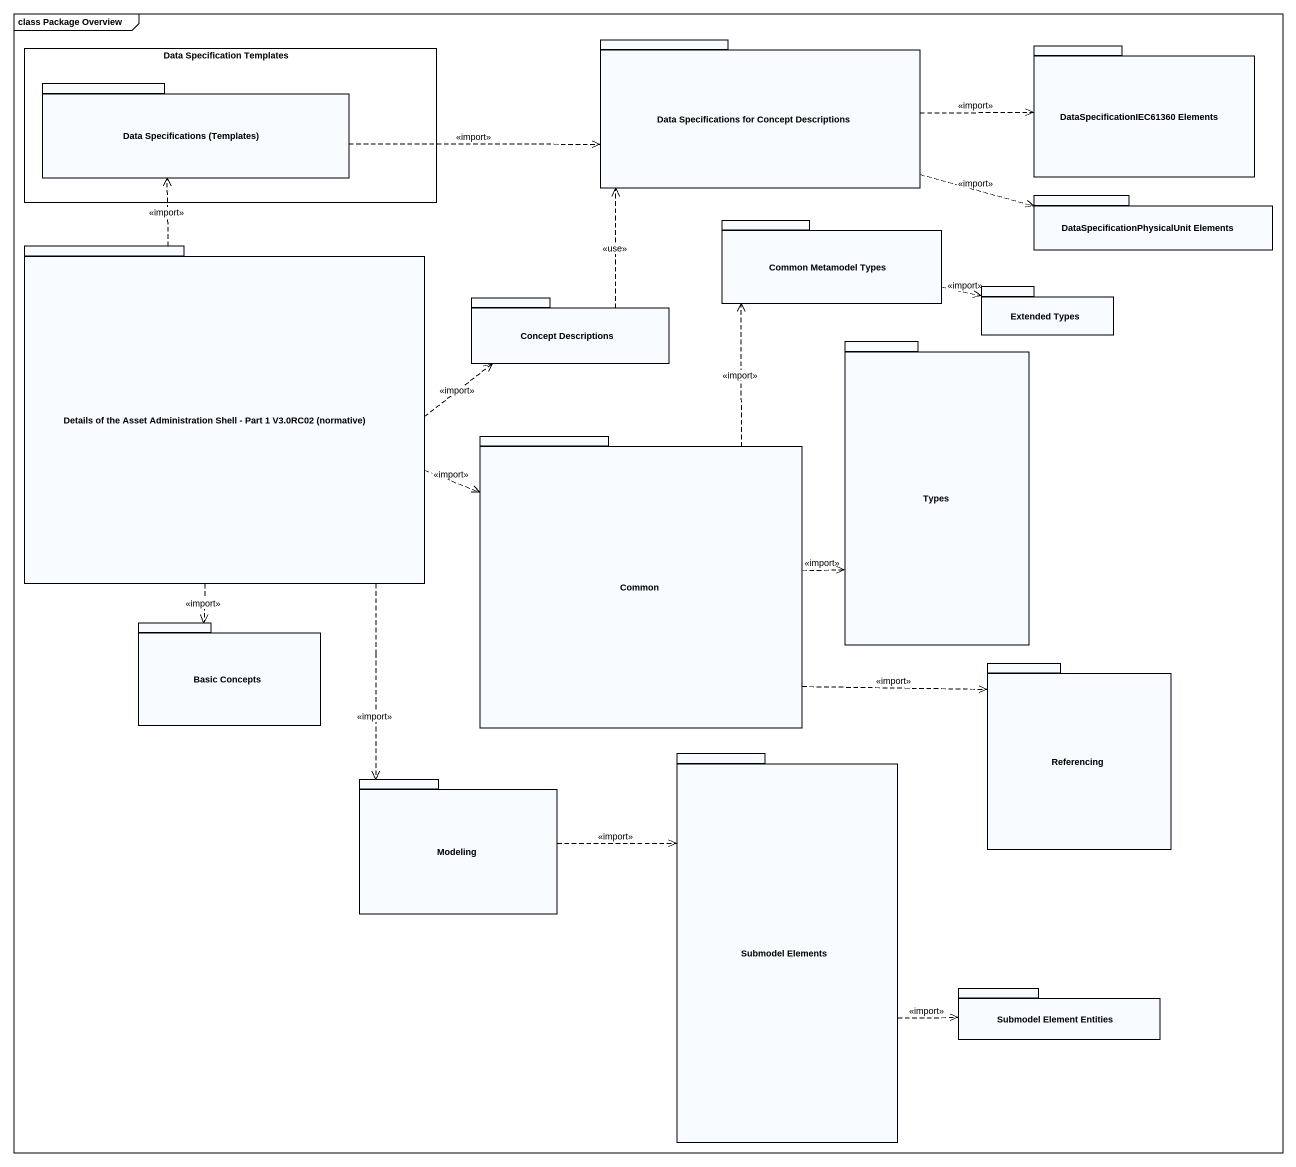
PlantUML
@startuml
mainframe class Package Overview
rectangle "Data Specification Templates" as Data_Specification_Templates {
  package "Data Specifications (Templates)" as Data_Specifications {
  }
}
package "Data Specifications for Concept Descriptions" as Data_Specifications_for {
}
package "DataSpecificationIEC61360 Elements" as DataSpecificationIEC61360 {
}
package "DataSpecificationPhysicalUnit Elements" as DataSpecificationPhysicalUni {
}
package "Common Metamodel Types" as Common_Metamodel_Types {
}
package "Details of the Asset Administration Shell - Part 1 V3.0RC02 (normative)" as Details_of_the_Asset {
}
package "Concept Descriptions" as Concept_Descriptions {
}
package "Extended Types" as Extended_Types {
}
package Types {
}
package Common {
}
package "Basic Concepts" as Basic_Concepts {
}
package Referencing {
}
package Modeling {
}
package "Submodel Elements" as Submodel_Elements {
}
package "Submodel Element Entities" as Submodel_Element_Entities {
}
Data_Specifications_for .right.> DataSpecificationIEC61360 : <<import>>
Data_Specifications_for .right.> DataSpecificationPhysicalUni : <<import>>
Data_Specifications .right.> Data_Specifications_for : <<import>>
Common_Metamodel_Types .right.> Extended_Types : <<import>>
Details_of_the_Asset .up.> Data_Specifications : <<import>>
Details_of_the_Asset .right.> Concept_Descriptions : <<import>>
Details_of_the_Asset .right.> Common : <<import>>
Details_of_the_Asset ..> Basic_Concepts : <<import>>
Details_of_the_Asset ..> Modeling : <<import>>
Concept_Descriptions .up.> Data_Specifications_for : <<use>>
Common .up.> Common_Metamodel_Types : <<import>>
Common .right.> Types : <<import>>
Common .right.> Referencing : <<import>>
Modeling .right.> Submodel_Elements : <<import>>
Submodel_Elements .right.> Submodel_Element_Entities : <<import>>
@enduml
